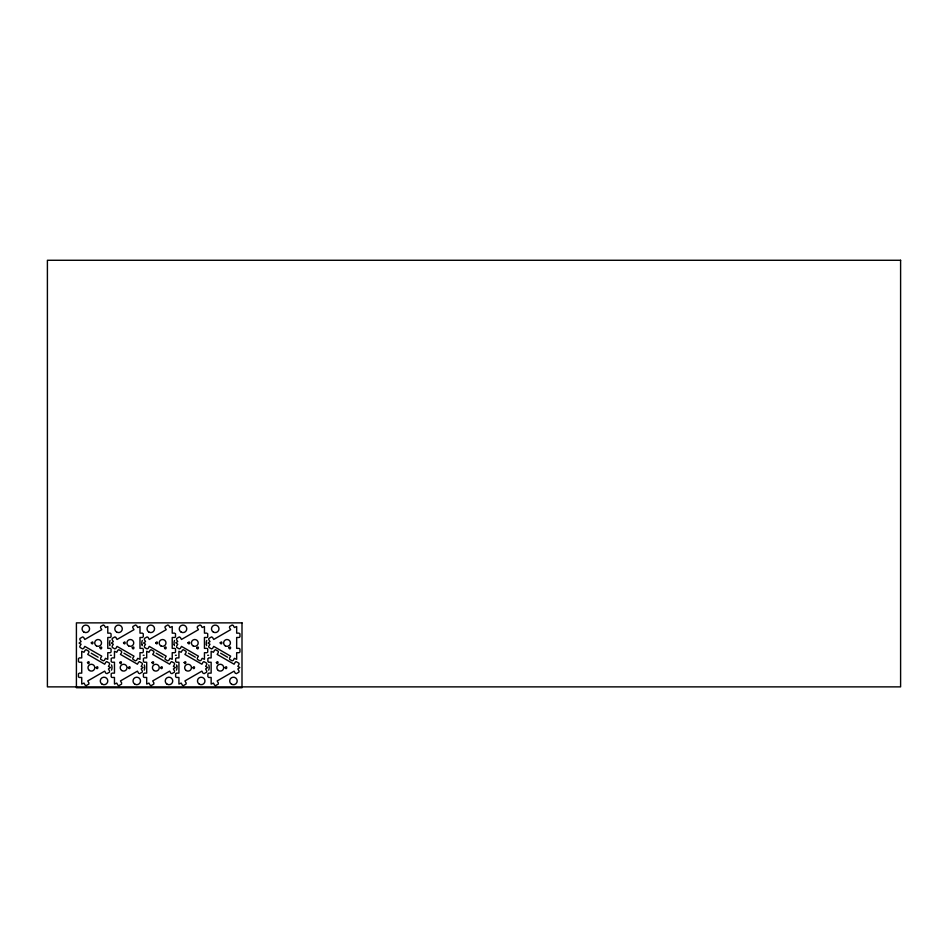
<?xml version="1.0" encoding="UTF-8"?>
<svg xmlns="http://www.w3.org/2000/svg" width="948" height="948" viewBox="0 0 948 948"><rect width="100%" height="100%" fill="white"/><g stroke="black" fill="none" stroke-linecap="round" stroke-linejoin="round"><path stroke-width="1.42" d="M79.81 646.394L81.066 644.225L79.099 643.088L81.066 641.618L79.81 639.45M83.566 648.562L84.822 646.394L101.756 656.17L100.5 658.339M85.249 650.091L83.993 652.26L81.729 651.3L81.729 657.9L79.229 657.9M88.993 652.26L87.749 654.428L104.683 664.204L105.939 662.036M112.042 646.394L113.298 644.225L111.331 643.088L113.298 641.618L112.042 639.45M104.256 660.507L105.512 658.339L107.776 659.298L107.776 652.698L110.276 652.698M115.798 648.562L117.042 646.394L133.976 656.17L132.732 658.339M109.684 664.204L108.439 666.373L110.406 667.51L108.439 668.98L109.684 671.148M117.979 650.091L116.734 652.26L114.471 651.3L114.471 657.9L111.971 657.9M121.735 652.26L120.479 654.428L137.424 664.204L138.669 662.036M144.262 646.394L145.518 644.225L143.551 643.088L145.518 641.618L144.262 639.45M136.488 660.507L137.733 658.339L139.996 659.298L139.996 652.698L142.496 652.698M148.018 648.562L149.274 646.394L166.208 656.17L164.952 658.339M150.211 650.091L148.954 652.26L146.691 651.3L146.691 657.9L144.191 657.9M142.425 664.204L141.169 666.373L143.136 667.51L141.169 668.98L142.425 671.148M153.967 652.26L152.711 654.428L169.645 664.204L170.901 662.036M176.494 646.394L177.738 644.225L175.783 642.756L177.738 641.618L176.494 639.45M168.708 660.507L169.965 658.339L172.216 659.298L172.216 652.698L174.728 652.698M180.25 648.562L181.495 646.394L198.428 656.17L197.184 658.339M182.431 650.091L181.187 652.26L178.923 651.3L178.923 657.9L176.423 657.9M174.645 664.204L173.401 666.373L175.368 667.51L173.401 668.98L174.645 671.148M186.187 652.26L184.931 654.428L201.877 664.204L203.121 662.036M208.714 646.394L209.97 644.225L208.003 643.088L209.97 641.618L208.714 639.45M200.929 660.507L202.185 658.339L204.448 659.298L204.448 652.698L206.948 652.698M212.471 648.562L213.727 646.394L230.66 656.17L229.404 658.339M214.663 650.091L213.407 652.26L211.143 651.3L211.143 657.9L208.643 657.9M206.877 664.204L205.621 666.373L207.588 667.51L205.621 668.98L206.877 671.148M218.407 652.26L217.163 654.428L234.097 664.204L235.353 662.036M233.161 660.507L234.417 658.339L236.668 659.298L236.668 652.698L239.169 652.698M239.097 664.204L237.853 666.373L239.82 667.51L237.853 668.98L239.097 671.148M79.94 638.478L82.666 636.902M100.63 626.533L103.356 624.957M112.16 638.478L114.898 636.902M132.85 626.533L135.588 624.957M144.392 638.478L147.118 636.902M165.082 626.533L167.808 624.957M86.15 685.641L88.875 684.065M106.828 673.696L109.565 672.12M176.612 638.478L179.35 636.902M197.303 626.533L200.04 624.957M118.879 685.641L121.617 684.065M139.569 673.696L142.295 672.12M208.844 638.478L211.57 636.902M229.535 626.533L232.26 624.957M151.111 685.641L153.837 684.065M171.801 673.696L174.527 672.12M183.331 685.641L186.057 684.065M204.021 673.696L206.747 672.12M215.563 685.641L218.289 684.065M236.242 673.696L238.979 672.12M110.276 633.145L107.776 633.145L107.776 626.545L105.512 627.505L104.256 625.336M142.496 633.145L139.996 633.145L139.996 626.545L137.733 627.505L136.488 625.336M174.728 633.145L172.216 633.145L172.216 626.545L169.965 627.505L168.708 625.336M206.948 633.145L204.448 633.145L204.448 626.545L202.185 627.505L200.929 625.336M239.169 633.145L236.668 633.145L236.668 626.545L234.417 627.505L233.161 625.336M110.276 637.483L107.776 637.483L107.776 648.361L110.276 648.361M142.496 637.483L139.996 637.483L139.996 648.361L142.496 648.361M174.728 637.483L172.216 637.483L172.216 648.361L174.728 648.361M206.948 637.483L204.448 637.483L204.448 648.361L206.948 648.361M239.169 637.483L236.668 637.483L236.668 648.361L239.169 648.361M110.454 655.293L111.366 655.293M143.195 655.293L144.108 655.293M175.416 655.293L176.328 655.293M207.648 655.293L208.56 655.293M79.229 662.237L81.729 662.237L81.729 673.127L79.229 673.127M111.971 662.237L114.471 662.237L114.471 673.127L111.971 673.127M144.191 662.237L146.691 662.237L146.691 673.127L144.191 673.127M176.423 662.237L178.923 662.237L178.923 673.127L176.423 673.127M208.643 662.237L211.143 662.237L211.143 673.127L208.643 673.127M79.229 677.453L81.729 677.453L81.729 684.065L83.993 683.093L85.249 685.262M111.971 677.453L114.471 677.453L114.471 684.065L116.734 683.093L117.979 685.262M144.191 677.453L146.691 677.453L146.691 684.065L148.954 683.093L150.211 685.262M176.423 677.453L178.923 677.453L178.923 684.065L181.187 683.093L182.431 685.262M208.643 677.453L211.143 677.453L211.143 684.065L213.407 683.093L214.663 685.262M215.563 649.724L218.289 651.3M236.242 661.668L238.979 663.245M220.635 653.208L227.532 657.189M208.844 647.365L211.57 648.942M229.535 659.31L232.26 660.886M183.331 649.724L186.057 651.3M204.021 661.668L206.747 663.245M188.415 653.208L195.312 657.189M176.612 647.365L179.35 648.942M197.303 659.31L200.04 660.886M151.111 649.724L153.837 651.3M171.801 661.668L174.527 663.245M156.183 653.208L163.08 657.189M144.392 647.365L147.118 648.942M165.082 659.31L167.808 660.886M118.879 649.724L121.617 651.3M139.569 661.668L142.295 663.245M123.963 653.208L130.86 657.189M112.16 647.365L114.898 648.942M132.85 659.31L135.588 660.886M86.15 649.724L88.875 651.3M106.828 661.668L109.565 663.245M91.221 653.208L98.118 657.189M79.94 647.365L82.666 648.942M100.63 659.31L103.356 660.886M229.404 627.505L230.66 629.673L213.727 639.45L212.471 637.281M235.353 673.317L234.097 671.148L217.163 680.925L218.407 683.093M197.184 627.505L198.428 629.673L181.495 639.45L180.25 637.281M203.121 673.317L201.877 671.148L184.931 680.925L186.187 683.093M164.952 627.505L166.208 629.673L149.274 639.45L148.018 637.281M170.901 673.317L169.645 671.148L152.711 680.925L153.967 683.093M132.732 627.505L133.976 629.673L117.042 639.45L115.798 637.281M138.669 673.317L137.424 671.148L120.479 680.925L121.735 683.093M100.5 627.505L101.756 629.673L84.822 639.45L83.566 637.281M105.939 673.317L104.683 671.148L87.749 680.925L88.993 683.093M206.64 645.624L206.391 644.569M208.773 664.975L209.034 666.029A7.051 7.051 0 0 1 208.69 670.141M174.42 645.624L174.159 644.569M176.553 664.975L176.814 666.029M142.2 645.624L141.939 644.569M144.321 664.975L144.582 666.029A7.051 7.051 0 0 1 144.238 670.141M109.968 645.624L109.707 644.569M111.591 664.975L111.84 666.029A7.051 7.051 0 0 1 111.508 670.141M239.951 633.738L239.951 636.89M239.951 648.953L239.951 652.106M207.719 633.738L207.719 636.89M207.719 648.953L207.719 652.106M207.873 658.493L207.873 661.645M207.873 673.708L207.873 676.86M175.641 658.493L175.641 661.645M175.641 673.708L175.641 676.86M175.499 633.738L175.499 636.89M175.499 648.953L175.499 652.106M143.421 658.493L143.421 661.645M143.421 673.708L143.421 676.86M143.267 633.738L143.267 636.89M143.267 648.953L143.267 652.106M111.189 658.493L111.189 661.645M111.189 673.708L111.189 676.86M111.046 633.738L111.046 636.89M111.046 648.953L111.046 652.106M78.459 658.493L78.459 661.645M78.459 673.708L78.459 676.86M206.415 644.557A7.051 7.051 0 0 1 206.735 640.457M174.195 644.557A7.051 7.051 0 0 1 174.503 640.457M141.963 644.557A7.051 7.051 0 0 1 142.283 640.457M109.743 644.557A7.051 7.051 0 0 1 110.051 640.457M176.778 666.041A7.051 7.051 0 0 1 176.47 670.141M91.292 642.863C93.165 646.465 93.899 639.533 91.292 642.863M96.163 667.617C98.059 671.196 98.746 664.323 96.163 667.617M123.513 642.863C125.492 646.441 125.977 639.545 123.513 642.863M128.395 667.617C130.279 671.208 130.978 664.287 128.395 667.617M155.745 642.863C157.641 646.453 158.328 639.545 155.745 642.863M160.615 667.617C162.511 671.208 163.186 664.299 160.615 667.617M187.965 642.863C189.92 646.429 190.465 639.568 187.965 642.863M192.847 667.617C194.743 671.196 195.407 664.323 192.847 667.617M220.197 642.863C222.069 646.453 222.804 639.545 220.197 642.863M225.067 667.617C226.975 671.208 227.603 664.311 225.067 667.617M87.477 662.51C89.088 666.231 90.285 659.452 87.477 662.51M100.002 647.792C101.46 651.477 103 644.936 100.026 647.697M119.697 662.51C121.225 666.243 122.624 659.441 119.697 662.51M132.234 647.792C133.692 651.513 135.22 644.865 132.246 647.697M151.929 662.51C153.517 666.243 154.761 659.441 151.929 662.51M164.454 647.792C165.924 651.501 167.429 644.889 164.478 647.697M184.149 662.51C185.666 666.243 187.088 659.441 184.149 662.51M196.674 647.792C198.108 651.501 199.732 644.889 196.698 647.697M216.381 662.51C217.993 666.243 219.189 659.441 216.381 662.51M228.906 647.792C230.352 651.513 231.904 644.877 228.93 647.697M900.6 260.273L47.4 260.273L47.4 686.873L900.6 686.873L900.6 260.273M242.001 622.872L76.409 622.872L76.409 687.727L242.001 687.727L242.001 622.872M102.147 684.207A3.756 3.756 0 0 0 107.788 680.96A3.756 3.756 0 0 0 102.147 677.713A3.756 3.756 0 0 0 102.147 684.207M134.889 684.207A3.756 3.756 0 0 0 140.517 680.96A3.756 3.756 0 0 0 134.889 677.713A3.756 3.756 0 0 0 134.889 684.207M167.109 684.207A3.756 3.756 0 0 0 172.749 680.96A3.756 3.756 0 0 0 167.109 677.713A3.756 3.756 0 0 0 167.109 684.207M199.341 684.207A3.756 3.756 0 0 0 204.969 680.96A3.756 3.756 0 0 0 199.341 677.713A3.756 3.756 0 0 0 199.341 684.207M231.561 684.207A3.756 3.756 0 0 0 237.201 680.96A3.756 3.756 0 0 0 231.561 677.713A3.756 3.756 0 0 0 231.561 684.207M83.945 632.091A3.756 3.756 0 0 0 89.574 628.844A3.756 3.756 0 0 0 83.945 625.585A3.756 3.756 0 0 0 83.945 632.091M116.675 632.091A3.756 3.756 0 0 0 122.304 628.844A3.756 3.756 0 0 0 116.675 625.585A3.756 3.756 0 0 0 116.675 632.091M148.907 632.091A3.756 3.756 0 0 0 154.536 628.844A3.756 3.756 0 0 0 148.907 625.585A3.756 3.756 0 0 0 148.907 632.091M181.127 632.091A3.756 3.756 0 0 0 186.756 628.844A3.756 3.756 0 0 0 181.127 625.585A3.756 3.756 0 0 0 181.127 632.091M213.359 632.091A3.756 3.756 0 0 0 218.988 628.844A3.756 3.756 0 0 0 213.359 625.585A3.756 3.756 0 0 0 213.359 632.091M96.412 645.872A3.413 3.413 0 0 0 101.531 642.922A3.413 3.413 0 0 0 96.412 639.971A3.413 3.413 0 0 0 96.412 645.872M89.42 670.473A3.413 3.413 0 0 0 94.788 667.985A3.413 3.413 0 0 0 89.953 664.584A3.413 3.413 0 0 0 89.42 670.473M121.652 670.473A3.413 3.413 0 0 0 127.008 667.985A3.413 3.413 0 0 0 122.174 664.584A3.413 3.413 0 0 0 121.652 670.473M128.632 645.872A3.413 3.413 0 0 0 133.751 642.922A3.413 3.413 0 0 0 128.632 639.971A3.413 3.413 0 0 0 128.632 645.872M160.864 645.872A3.413 3.413 0 0 0 165.983 642.922A3.413 3.413 0 0 0 160.864 639.971A3.413 3.413 0 0 0 160.864 645.872M153.872 670.473A3.413 3.413 0 0 0 159.24 667.985A3.413 3.413 0 0 0 154.406 664.584A3.413 3.413 0 0 0 153.872 670.473M193.084 645.872A3.413 3.413 0 0 0 198.203 642.922A3.413 3.413 0 0 0 193.084 639.971A3.413 3.413 0 0 0 193.084 645.872M186.104 670.473A3.413 3.413 0 0 0 191.46 667.985A3.413 3.413 0 0 0 186.626 664.584A3.413 3.413 0 0 0 186.104 670.473M218.324 670.473A3.413 3.413 0 0 0 223.692 667.985A3.413 3.413 0 0 0 218.858 664.584A3.413 3.413 0 0 0 218.324 670.473M225.316 645.872A3.413 3.413 0 0 0 230.435 642.922A3.413 3.413 0 0 0 225.316 639.971A3.413 3.413 0 0 0 225.316 645.872"/></g></svg>
